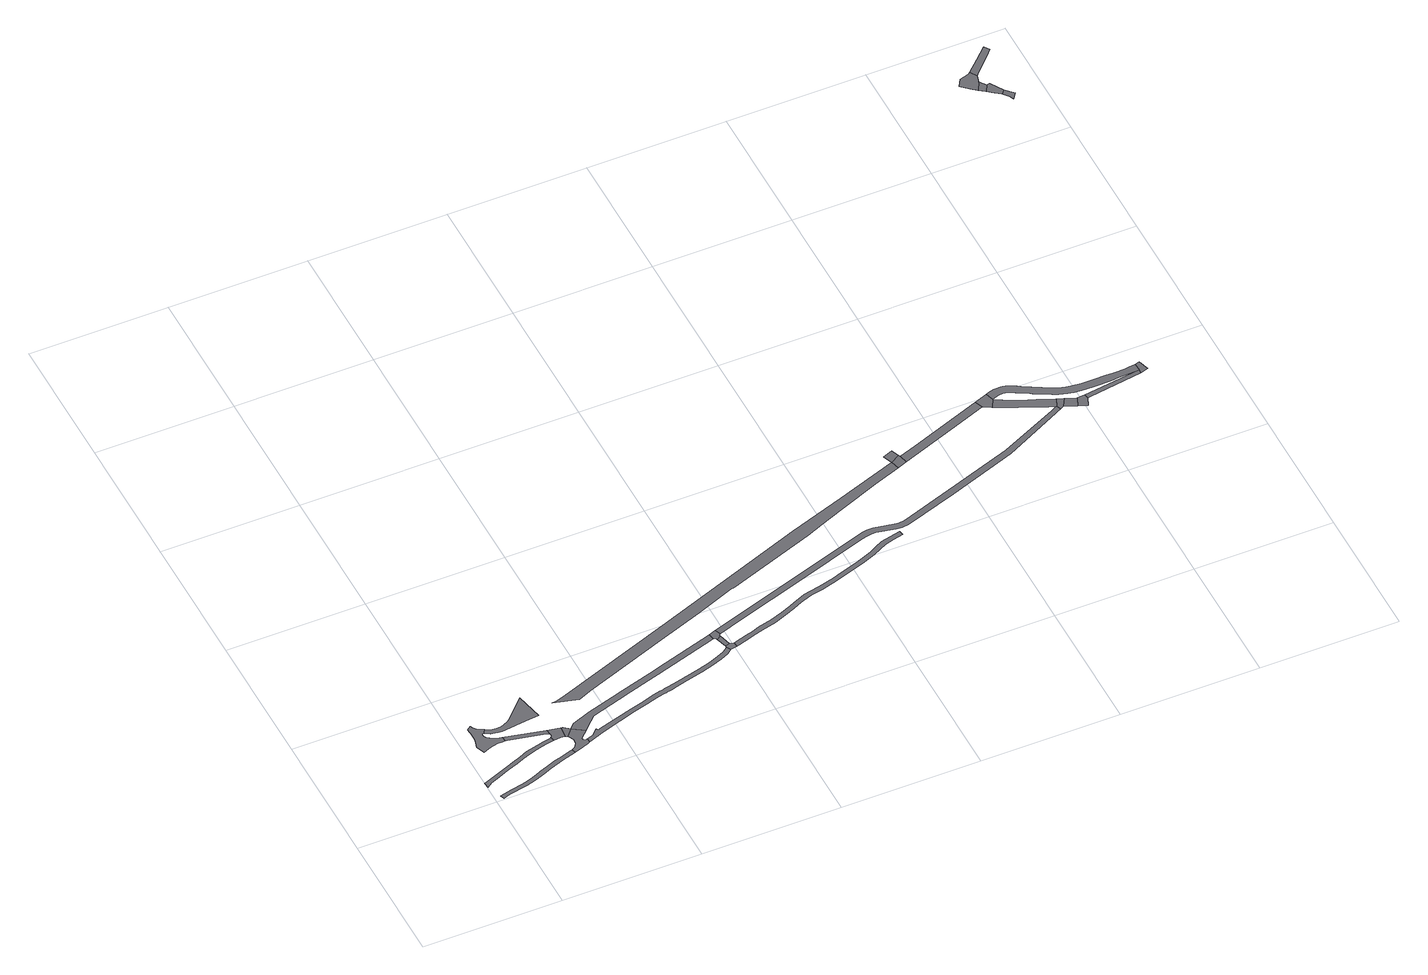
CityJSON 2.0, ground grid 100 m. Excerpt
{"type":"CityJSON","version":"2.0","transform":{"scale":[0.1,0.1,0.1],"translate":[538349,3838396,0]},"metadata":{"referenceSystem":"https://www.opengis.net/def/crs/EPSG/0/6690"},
"CityObjects":{
"road1":{"type":"Road","attributes":{"RoadStructureAttribute.sectionType":"1"},"geometry":[{"type":"MultiSurface","lod":"1","boundaries":[[[0,1,2,3,4,5,6,7,8,9,10,11,12,13,14,15,16,17,18,19,20,21,22,23,24,25,26,27,28]]]}]},
"road2":{"type":"Road","attributes":{"RoadStructureAttribute.sectionType":"1"},"geometry":[{"type":"MultiSurface","lod":"1","boundaries":[[[29,30,31,32,33,34,35,36,37,38,39,40,41,42,43,44,45,46,47,48,49,50,51,52,53]]]}]},
"road3":{"type":"Road","attributes":{"RoadStructureAttribute.sectionType":"1"},"geometry":[{"type":"MultiSurface","lod":"1","boundaries":[[[54,55,56,57,58,59,60,61,62,63,64,65,66,67,68,69,70,71,72,73,74,75,76,77]]]}]},
"road4":{"type":"Road","attributes":{"RoadStructureAttribute.sectionType":"1"},"geometry":[{"type":"MultiSurface","lod":"1","boundaries":[[[18,17,78,79,80,81]]]}]},
"road5":{"type":"Road","attributes":{"RoadStructureAttribute.sectionType":"1"},"geometry":[{"type":"MultiSurface","lod":"1","boundaries":[[[82,83,84,85,86,87,88,89,90,91,92,93,94,95,96,97,28,27]]]}]},
"road6":{"type":"Road","geometry":[{"type":"MultiSurface","lod":"1","boundaries":[[[81,80,98,99,29,53,100,101,102]]]}]},
"road7":{"type":"Road","attributes":{"RoadStructureAttribute.sectionType":"1"},"geometry":[{"type":"MultiSurface","lod":"1","boundaries":[[[103,102,101,104,105]]]}]},
"road8":{"type":"Road","geometry":[{"type":"MultiSurface","lod":"1","boundaries":[[[105,104,106,107,108,109,110,111,112,113,54,77,114,115,116,117,118,119,120,121,122,123]]]}]},
"road9":{"type":"Road","attributes":{"RoadStructureAttribute.sectionType":"1"},"geometry":[{"type":"MultiSurface","lod":"1","boundaries":[[[124,125,126,127,128,129,130,131,105,123,132,133,134,135,136,137,138]]]}]},
"road10":{"type":"Road","attributes":{"RoadStructureAttribute.sectionType":"1"},"geometry":[{"type":"MultiSurface","lod":"1","boundaries":[[[139,140,141,142,143,144,145,146,147,148,149,150,151,152,153,154,155,156,157,117,116,158,159,160,161,162,163,164,165,166,167,168,169,170,171,172,173]]]}]},
"road11":{"type":"Road","geometry":[{"type":"MultiSurface","lod":"1","boundaries":[[[174,124,138,175,176,177,178,179,180]]]}]},
"road12":{"type":"Road","attributes":{"RoadStructureAttribute.sectionType":"1"},"geometry":[{"type":"MultiSurface","lod":"1","boundaries":[[[178,177,181,182]]]}]},
"road13":{"type":"Road","geometry":[{"type":"MultiSurface","lod":"1","boundaries":[[[183,182,181,139,173,184,185]]]}]},
"road14":{"type":"Road","attributes":{"RoadStructureAttribute.sectionType":"1"},"geometry":[{"type":"MultiSurface","lod":"1","boundaries":[[[186,187,188,189,190,191,192,193,194,195,196,197,198,199,200,201,202,203,204,205,206]]]}]},
"road15":{"type":"Road","attributes":{"RoadStructureAttribute.sectionType":"1"},"geometry":[{"type":"MultiSurface","lod":"1","boundaries":[[[207,208,209,210,211,212,213,214,215,216,217,218,219,220,221,222,223,224,225,226,227,228,229,230,231,232,233,234,235,236,237,238,239,240,241,242,243,244,245,246,185,184]]]}]},
"road16":{"type":"Road","attributes":{"RoadStructureAttribute.sectionType":"1"},"geometry":[{"type":"MultiSurface","lod":"1","boundaries":[[[247,248,249,250,251,252,253,254,255,256,257,258,259,260,261,174,180,262,263,264,265,266,267,268,269,270,271,272,273,274,275]]]}]},
"road17":{"type":"Road","geometry":[{"type":"MultiSurface","lod":"1","boundaries":[[[276,277,186,278]]]}]},
"road18":{"type":"Road","geometry":[{"type":"MultiSurface","lod":"1","boundaries":[[[278,186,206,279,280]]]}]},
"road19":{"type":"Road","attributes":{"RoadStructureAttribute.sectionType":"1"},"geometry":[{"type":"MultiSurface","lod":"1","boundaries":[[[281,282,280,279,283,284]]]}]},
"road20":{"type":"Road","geometry":[{"type":"MultiSurface","lod":"1","boundaries":[[[285,281,284,286,287]]]}]},
"road21":{"type":"Road","attributes":{"RoadStructureAttribute.sectionType":"1"},"geometry":[{"type":"MultiSurface","lod":"1","boundaries":[[[288,289,290,291,292,287,286,293,294,295,296,297,247,298]]]}]},
"road22":{"type":"Road","geometry":[{"type":"MultiSurface","lod":"1","boundaries":[[[298,247,275,299,300]]]}]},
"road23":{"type":"Road","attributes":{"RoadStructureAttribute.sectionType":"1"},"geometry":[{"type":"MultiSurface","lod":"1","boundaries":[[[300,299,301,302]]]}]},
"road24":{"type":"Road","geometry":[{"type":"MultiSurface","lod":"1","boundaries":[[[303,304,302,301,305,306]]]}]},
"road25":{"type":"Road","attributes":{"RoadStructureAttribute.sectionType":"1"},"geometry":[{"type":"MultiSurface","lod":"1","boundaries":[[[307,308,309,310,311,312,313,314,315,316,317,318,319,320,321,322,323,324,325,326,327,328,285,287,329,330,331,332,333,334,335,336,337,338,339,340,341,342,343,344,345,346,347,348,349,350]]]}]},
"road26":{"type":"Road","attributes":{"RoadStructureAttribute.sectionType":"1"},"geometry":[{"type":"MultiSurface","lod":"1","boundaries":[[[349,303,306,351,352]]]}]},
"road27":{"type":"Road","geometry":[{"type":"MultiSurface","lod":"1","boundaries":[[[353,350,349,352,354]]]}]},
"road28":{"type":"Road","geometry":[{"type":"MultiSurface","lod":"1","boundaries":[[[355,356,357,358,359,360,361,362]]]}]},
"road29":{"type":"Road","attributes":{"RoadStructureAttribute.sectionType":"1"},"geometry":[{"type":"MultiSurface","lod":"1","boundaries":[[[361,360,363,364]]]}]},
"road30":{"type":"Road","geometry":[{"type":"MultiSurface","lod":"1","boundaries":[[[365,364,363,366,367,368]]]}]},
"road31":{"type":"Road","geometry":[{"type":"MultiSurface","lod":"1","boundaries":[[[369,370,371,368,367]]]}]},
"road32":{"type":"Road","attributes":{"RoadStructureAttribute.sectionType":"1"},"geometry":[{"type":"MultiSurface","lod":"1","boundaries":[[[372,373,355,362,374,375,376,377]]]}]}
},
"vertices":[
[177,648,0],[161,661,0],[149,677,0],[139,698,0],[110,674,0],[113,645,0],[115,616,0],[115,612,0],[115,587,0],[108,549,0],[97,505,0],[120,442,0],[137,451,0],[166,463,0],[198,471,0],[233,478,0],[259,479,0],[287,479,0],[285,516,0],[268,520,0],[243,528,0],[221,536,0],[204,547,0],[189,562,0],[180,576,0],[176,590,0],[179,599,0],[192,599,0],[208,631,0],
[569,381,0],[560,375,0],[506,365,0],[437,349,0],[373,331,0],[312,305,0],[249,281,0],[190,257,0],[104,223,0],[101,222,0],[34,196,0],[1,184,0],[8,140,0],[19,150,0],[29,157,0],[45,169,0],[115,196,0],[182,223,0],[201,230,0],[275,260,0],[323,278,0],[383,304,0],[444,321,0],[512,336,0],[574,348,0],
[647,221,0],[638,216,0],[541,189,0],[506,178,0],[435,153,0],[374,128,0],[371,127,0],[364,124,0],[324,107,0],[275,90,0],[224,76,0],[140,60,0],[47,38,0],[59,6,0],[106,22,0],[244,52,0],[312,70,0],[371,91,0],[385,96,0],[386,97,0],[452,124,0],[524,151,0],[586,172,0],[653,192,0],
[301,479,0],[555,424,0],[575,415,0],[571,452,0],
[208,592,0],[230,579,0],[259,572,0],[281,569,0],[309,567,0],[335,568,0],[487,587,0],[584,599,0],[541,793,0],[394,647,0],[372,630,0],[347,616,0],[325,609,0],[298,605,0],[272,607,0],[243,614,0],
[580,403,0],[578,390,0],[628,356,0],[657,353,0],[663,433,0],
[677,430,0],[671,344,0],[720,399,0],
[680,334,0],[692,307,0],[694,302,0],[696,279,0],[691,264,0],[682,248,0],[669,232,0],[660,228,0],[720,213,0],[760,229,0],[780,236,0],[775,269,0],[764,266,0],[755,268,0],[750,273,0],[749,280,0],[748,290,0],[803,341,0],
[1898,796,0],[1476,665,0],[1398,641,0],[1175,572,0],[1090,547,0],[892,487,0],[760,436,0],[758,435,0],[827,365,0],[905,444,0],[1188,529,0],[1216,538,0],[1411,598,0],[1444,608,0],[1907,751,0],
[1952,643,0],[1915,616,0],[1864,591,0],[1794,566,0],[1705,538,0],[1581,510,0],[1502,487,0],[1444,474,0],[1429,471,0],[1422,470,0],[1412,467,0],[1393,464,0],[1335,450,0],[1254,426,0],[1152,397,0],[895,320,0],[879,314,0],[867,326,0],[823,281,0],[905,286,0],[1161,364,0],[1264,393,0],[1344,416,0],[1401,429,0],[1420,433,0],[1436,437,0],[1447,439,0],[1471,444,0],[1510,453,0],[1590,476,0],[1713,504,0],[1805,532,0],[1878,558,0],[1933,586,0],[1968,612,0],
[1951,814,0],[1921,746,0],[1925,739,0],[1928,735,0],[1958,753,0],[1955,759,0],[1965,771,0],
[1952,655,0],[1984,668,0],
[1996,661,0],[2015,623,0],[2014,660,0],
[3642,1719,0],[3207,1562,0],[2796,1425,0],[1788,1047,0],[1663,1001,0],[822,691,0],[747,669,0],[712,662,0],[887,619,0],[982,656,0],[1459,833,0],[1598,884,0],[1927,1004,0],[2205,1113,0],[2224,1116,0],[2750,1303,0],[2868,1344,0],[2991,1397,0],[3178,1470,0],[3465,1584,0],[3659,1656,0],
[2037,629,0],[2126,656,0],[2178,670,0],[2230,688,0],[2336,714,0],[2424,748,0],[2501,780,0],[2537,796,0],[2584,816,0],[2624,831,0],[2664,843,0],[2741,859,0],[2860,890,0],[2924,911,0],[3076,962,0],[3183,1004,0],[3239,1033,0],[3286,1057,0],[3353,1074,0],[3426,1090,0],[3420,1125,0],[3345,1108,0],[3273,1090,0],[3223,1064,0],[3169,1036,0],[3064,995,0],[2913,944,0],[2850,923,0],[2733,893,0],[2656,877,0],[2613,865,0],[2570,848,0],[2523,828,0],[2487,812,0],[2411,780,0],[2325,748,0],[2220,721,0],[2168,703,0],[2117,690,0],[2026,662,0],
[4827,1726,0],[4821,1724,0],[4795,1711,0],[4785,1706,0],[4362,1504,0],[3868,1331,0],[3493,1202,0],[3449,1196,0],[3417,1200,0],[3278,1227,0],[3233,1227,0],[3204,1222,0],[3158,1209,0],[2775,1084,0],[2613,1031,0],[2167,838,0],[2627,988,0],[3171,1166,0],[3214,1178,0],[3237,1182,0],[3273,1182,0],[3410,1155,0],[3449,1151,0],[3499,1157,0],[3882,1288,0],[4379,1463,0],[4798,1672,0],[4809,1678,0],[4841,1694,0],
[3684,1812,0],[3615,1786,0],[3707,1760,0],
[3729,1682,0],[3713,1745,0],
[4367,1986,0],[3844,1792,0],[4120,1827,0],[4389,1928,0],
[4459,2020,0],[4447,1897,0],[4480,1962,0],
[4751,1832,0],[4740,1837,0],[4737,1838,0],[4686,1859,0],[4591,1898,0],[4534,1852,0],[4599,1824,0],[4769,1751,0],[4780,1746,0],[4817,1730,0],[4853,1790,0],
[4866,1707,0],[4903,1770,0],
[4951,1672,0],[4979,1739,0],
[5036,1746,0],[5006,1742,0],[5015,1646,0],[5041,1710,0],
[5415,1853,0],[5375,1850,0],[5293,1848,0],[5242,1848,0],[5140,1847,0],[5063,1848,0],[4992,1854,0],[4958,1860,0],[4908,1877,0],[4876,1891,0],[4813,1924,0],[4766,1950,0],[4754,1957,0],[4721,1976,0],[4671,2005,0],[4631,2028,0],[4609,2037,0],[4589,2042,0],[4575,2043,0],[4547,2042,0],[4525,2039,0],[4482,2029,0],[4513,1974,0],[4536,1980,0],[4552,1982,0],[4573,1983,0],[4579,1982,0],[4591,1980,0],[4604,1974,0],[4641,1953,0],[4723,1906,0],[4733,1900,0],[4736,1898,0],[4785,1871,0],[4849,1837,0],[4886,1821,0],[4943,1802,0],[4984,1794,0],[5060,1788,0],[5140,1787,0],[5243,1788,0],[5305,1793,0],[5453,1802,0],[5450,1857,0],
[5067,1714,0],[5450,1772,0],
[5484,1867,0],[5510,1792,0],
[5619,4734,0],[5603,4719,0],[5538,4701,0],[5504,4645,0],[5557,4594,0],[5599,4562,0],[5634,4629,0],[5651,4684,0],
[5643,4528,0],[5672,4582,0],
[5694,4585,0],[5686,4495,0],[5725,4465,0],[5750,4496,0],
[5761,4423,0],[5774,4391,0],[5806,4439,0],
[5802,4905,0],[5710,4819,0],[5674,4711,0],[5741,4779,0],[5788,4827,0],[5826,4866,0]
]}
